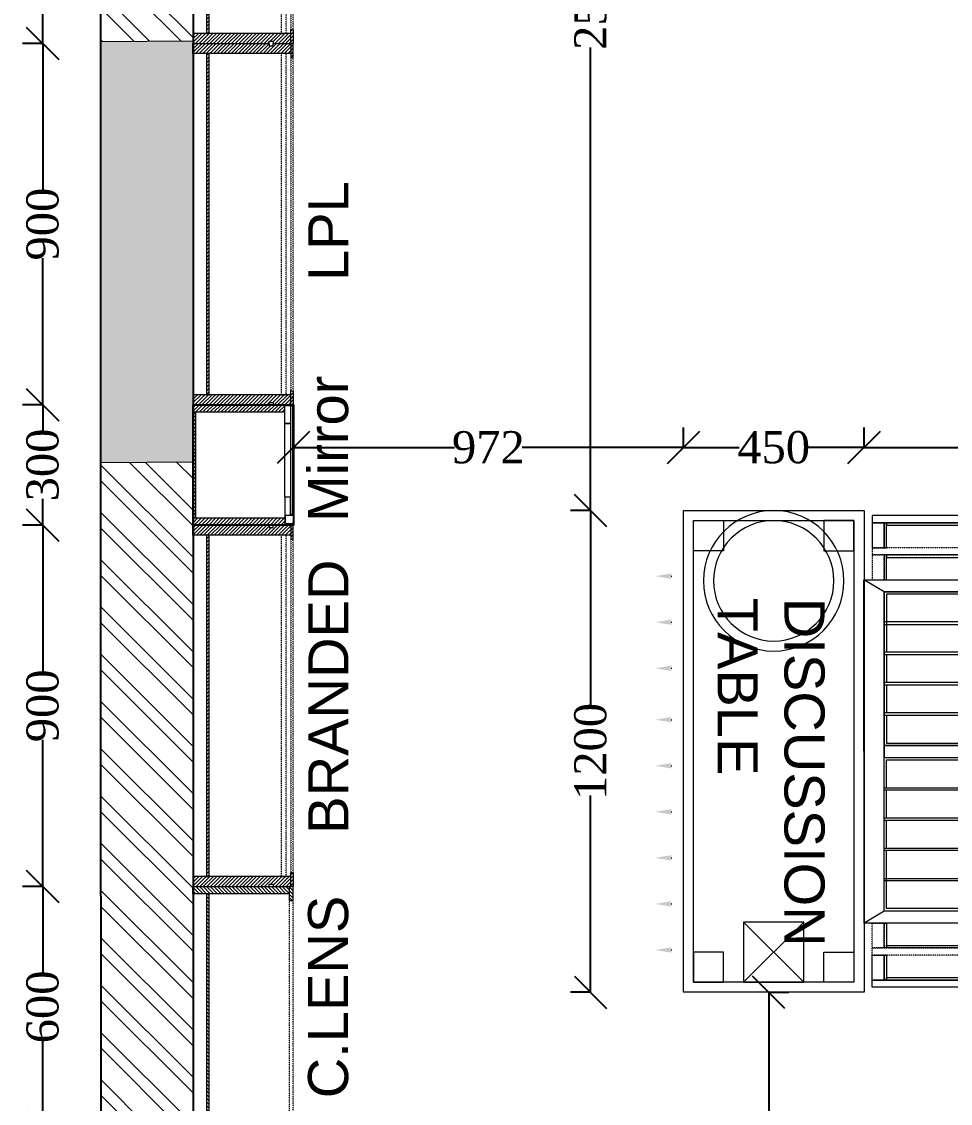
# Model space of a CAD drawing. Header units: millimetres. Extents: x 247811 to 254473, y -206991 to -192801.
# Drawn here: x 247902 to 250217, y -201356 to -198662 of the extents above; entities that cross this region are included whole.
import ezdxf

# ---------------------------------------------------------------- set-up
doc = ezdxf.new("R2010")
doc.units = ezdxf.units.MM
doc.header["$LTSCALE"] = 0.1
doc.header["$MEASUREMENT"] = 0
doc.header["$PDMODE"] = 3
doc.linetypes.add('a_p6_plan_L18$0$HIDDEN', pattern=[0.375, 0.25, -0.125])
doc.linetypes.add('ACAD_ISO03W100', pattern=[30, 12, -18])
for name, color, linetype, lineweight in [('A-DIM', 31, 'Continuous', 15), ('Column', 243, 'Continuous', 9), ('Floor-Unit', 1, 'Continuous', 13), ('HIDDEN LINE', 177, 'Continuous', 0), ('LENS_HATCH_WALL', 251, 'Continuous', 5), ('LENS_TEXT', 4, 'Continuous', 5), ('LN-DIMENSION', 252, 'Continuous', 5), ('LN-ELEVATION-1', 81, 'Continuous', 13), ('LN-ELEVATION-2', 103, 'Continuous', 20), ('LN-ELEVATION-3', 125, 'a_p6_plan_L18$0$HIDDEN', 18), ('LN-ELEVATION-4', 145, 'Continuous', 13), ('LN-ELEVATION-5', 167, 'Continuous', 5), ('LN-HATCH', 251, 'Continuous', 0), ('Mirror', 4, 'Continuous', 15)]:
    doc.layers.add(name, color=color, linetype=linetype, lineweight=lineweight)
doc.layers.add('Column hatch', color=252, linetype='Continuous', lineweight=20, true_color=0x8a8a8a)
doc.layers.add('wall', color=5, linetype='Continuous')
doc.styles.add('LK by Kuldeepak', font='times.ttf')
doc.styles.get("Standard").update_dxf_attribs({"font": 'arial.ttf'})
doc.dimstyles.new('LK BY KULDEEPAK', dxfattribs={"dimtxt": 80, "dimasz": 80, "dimexe": 50, "dimexo": 1, "dimtad": 0, "dimdec": 0, "dimtxsty": 'LK by Kuldeepak', "dimblk": 'OBLIQUE', "dimcen": 2.5, "dimclrd": 250, "dimclre": 250, "dimclrt": 256, "dimadec": 0, "dimazin": 0, "dimtfac": 1, "dimtdec": 0, "dimtmove": 0, "dimatfit": 3, "dimfxl": 1, "dimarcsym": 0})
pattern_1 = [(45, (3990327.2935, 1709214.6916), (-4.4901280605, 4.4901280605), [])]
pattern_2 = [(45, (4208834.247, 1706614.74), (-4.4901280605, 4.4901280605), [])]
pattern_3 = [(45, (4209134.247, 1706614.74), (-4.4901280605, 4.4901280605), [])]

# ---------------------------------------------------------------- blocks, each defined once
blk = doc.blocks.new('GFCHGFD')
at = {"layer": 'LN-HATCH', "ltscale": 0.5}
h = blk.add_hatch(dxfattribs=at)
h.set_pattern_fill('ANSI31', color=256, scale=2)
h.set_pattern_definition([(45, (4060433.7416, 1708720.787), (-4.4901280605, 4.4901280605), [])])
h.paths.add_polyline_path([(212.9, 101.3), (230.9, 101.3), (230.9, -127.7), (212.9, -127.7)])
h.paths.add_polyline_path([(230.9, 95.3), (494.9, 95.3), (494.9, 101.3), (230.9, 101.3)])
h.paths.add_polyline_path([(512.9, 101.3), (494.9, 101.3), (494.9, -127.7), (512.9, -127.7)])
at = {"layer": 'Defpoints'}
blk.add_lwpolyline([(512.9, 101.3), (212.9, 101.3), (212.9, -148.7), (512.9, -148.7)], close=True, dxfattribs=at)
at = {"layer": 'LN-ELEVATION-1'}
for points in [[(212.9, 101.3), (230.9, 101.3), (230.9, -127.7), (212.9, -127.7)], [(230.9, 95.3), (494.9, 95.3), (494.9, 101.3), (230.9, 101.3)], [(512.9, 101.3), (494.9, 101.3), (494.9, -127.7), (512.9, -127.7)], [(259.9, -141.7), (259.9, -127.7), (214.9, -127.7), (214.9, -148.7), (223.9, -148.7), (223.9, -147.2), (216.4, -147.2), (216.4, -141.7)], [(442.9, -141.7), (442.9, -127.7), (487.9, -127.7), (487.9, -148.7), (478.9, -148.7), (478.9, -147.2), (486.4, -147.2), (486.4, -141.7)], [(504.9, -148.7), (504.9, -147.2), (509.4, -147.2), (509.4, -129.2), (487.9, -129.2), (487.9, -127.7), (510.9, -127.7), (510.9, -148.7)]]:
    blk.add_lwpolyline(points, close=True, dxfattribs=at)
at = {"layer": 'LN-ELEVATION-2'}
blk.add_lwpolyline([(259.9, -141.7), (442.9, -141.7), (442.9, -127.7), (259.9, -127.7)], close=True, dxfattribs=at)
at = {"layer": 'LN-ELEVATION-4', "ltscale": 0.5}
blk.add_line((478.9, -148.7), (223.9, -148.7), dxfattribs=at)
at = {"layer": 'Mirror', "lineweight": 0}
blk.add_lwpolyline([(216.4, -141.7), (486.4, -141.7), (486.4, -147.2), (216.4, -147.2)], close=True, dxfattribs=at)
blk = doc.blocks.new('sdvgfrwer')
at = {"layer": 'LN-HATCH', "ltscale": 0.5}
h = blk.add_hatch(dxfattribs=at)
h.set_pattern_fill('ANSI31', color=256, scale=2)
h.set_pattern_definition(pattern_1)
h.paths.add_polyline_path([(-600, 0), (-582, 0), (-582, -240), (-600, -240)])
h = blk.add_hatch(dxfattribs=at)
h.set_pattern_fill('ANSI31', color=256, scale=2)
h.set_pattern_definition([(45, (3975657.573, 1709214.6916), (-4.490128061, 4.490128061), [])])
h.paths.add_polyline_path([(-18, 0), (0, 0), (0, -240), (-18, -240)])
h = blk.add_hatch(dxfattribs=at)
h.set_pattern_fill('ANSI31', color=256, scale=2)
h.set_pattern_definition([(45, (3990252.2935, 1709214.6916), (-4.4901280605, 4.4901280605), [])])
h.paths.add_polyline_path([(-582, -40), (-18, -40), (-18, -34), (-582, -34)])
h = blk.add_hatch(dxfattribs=at)
h.set_pattern_fill('ANSI31', color=256, scale=2)
h.set_pattern_definition(pattern_1)
h.paths.add_polyline_path([(-600, -250), (-565, -250), (-565, -240), (-600, -240)])
h = blk.add_hatch(dxfattribs=at)
h.set_pattern_fill('ANSI31', color=256, scale=2)
h.set_pattern_definition([(45, (3990177.2935, 1709214.6916), (-4.4901280605, 4.4901280605), [])])
h.paths.add_polyline_path([(-35, -250), (0, -250), (0, -240), (-35, -240)])
at = {"layer": 'HIDDEN LINE', "linetype": 'ACAD_ISO03W100', "ltscale": 0.02}
for p, q in [((-35, -240), (-565, -240)), ((-565, -250), (-35, -250))]:
    blk.add_line(p, q, dxfattribs=at)
at = {"layer": 'LN-ELEVATION-1', "ltscale": 0.5}
for points in [[(-600, 0), (-582, 0), (-582, -240), (-600, -240)], [(-18, 0), (0, 0), (0, -240), (-18, -240)], [(-582, -40), (-18, -40), (-18, -34), (-582, -34)], [(-600, -250), (-565, -250), (-565, -240), (-600, -240)], [(-35, -250), (0, -250), (0, -240), (-35, -240)]]:
    blk.add_lwpolyline(points, close=True, dxfattribs=at)
at = {"layer": 'LN-ELEVATION-4'}
blk.add_line((-18, 0), (-582, 0), dxfattribs=at)
blk = doc.blocks.new('dfbdfhq')
at = {"layer": 'LN-HATCH', "ltscale": 0.5}
h = blk.add_hatch(dxfattribs=at)
h.set_pattern_fill('ANSI31', color=256, scale=50)
h.paths.add_polyline_path([(-911.8, 0), (-911.8, -190), (-905.8, -190), (-905.8, -200), (-911.8, -200), (-911.8, -244), (-886.8, -244), (-886.8, 0)])
h = blk.add_hatch(dxfattribs=at)
h.set_pattern_fill('ANSI31', color=256, scale=2)
h.set_pattern_definition(pattern_2)
h.paths.add_polyline_path([(-11.8, 0), (-11.8, -190), (-17.8, -190), (-17.8, -200), (-11.8, -200), (-11.8, -244), (-36.8, -244), (-36.8, 0)])
h = blk.add_hatch(dxfattribs=at)
h.set_pattern_fill('ANSI31', color=256, scale=2)
h.set_pattern_definition(pattern_3)
h.paths.add_polyline_path([(-36.8, -40), (-886.8, -40), (-886.8, -34), (-36.8, -34)])
h = blk.add_hatch(dxfattribs=at)
h.set_pattern_fill('ANSI31', color=256, scale=2)
h.set_pattern_definition(pattern_3)
h.paths.add_polyline_path([(-876.8, -244), (-876.8, -250), (-911.8, -250), (-911.8, -244)])
h = blk.add_hatch(dxfattribs=at)
h.set_pattern_fill('ANSI31', color=256, scale=2)
h.set_pattern_definition(pattern_2)
h.paths.add_polyline_path([(-46.8, -244), (-46.8, -250), (-11.8, -250), (-11.8, -244)])
at = {"layer": 'LN-ELEVATION-1', "ltscale": 0.5}
for points in [[(-911.8, 0), (-911.8, -190), (-905.8, -190), (-905.8, -200), (-911.8, -200), (-911.8, -244), (-886.8, -244), (-886.8, 0)], [(-11.8, 0), (-11.8, -190), (-17.8, -190), (-17.8, -200), (-11.8, -200), (-11.8, -244), (-36.8, -244), (-36.8, 0)], [(-36.8, -40), (-886.8, -40), (-886.8, -34), (-36.8, -34)], [(-876.8, -244), (-876.8, -250), (-911.8, -250), (-911.8, -244)], [(-46.8, -244), (-46.8, -250), (-11.8, -250), (-11.8, -244)]]:
    blk.add_lwpolyline(points, close=True, dxfattribs=at)
at = {"layer": 'LN-ELEVATION-3', "ltscale": 0.5}
for p, q in [((-886.8, 0), (-36.8, 0)), ((-876.8, -244), (-46.8, -244)), ((-46.8, -250), (-876.8, -250))]:
    blk.add_line(p, q, dxfattribs=at)
at = {"layer": 'LN-ELEVATION-4', "linetype": 'ACAD_ISO03W100', "ltscale": 0.05}
blk.add_lwpolyline([(-886.8, -220), (-36.8, -220), (-36.8, -232), (-886.8, -232)], close=True, dxfattribs=at)
blk = doc.blocks.new('ffgd')
at = {"layer": 'LN-ELEVATION-4', "linetype": 'ACAD_ISO03W100', "ltscale": 0.1}
blk.add_lwpolyline([(0, 47.3), (0, -41.5), (-20, -41.5), (-20, 47.3)], close=True, dxfattribs=at)
at = {"layer": 'LN-ELEVATION-5', "linetype": 'ACAD_ISO03W100', "ltscale": 0.1}
for p, q in [((-159.9, 165.7), (-159.9, 47.3)), ((-159.7, 165.7), (-159.7, 47.3)), ((-159.4, 165.7), (-159.4, 47.3)), ((-159, 165.7), (-159, 47.3)), ((-158.5, 165.7), (-158.5, 47.3)), ((-157.9, 165.7), (-157.9, 47.3)), ((-157.1, 165.7), (-157.1, 47.3)), ((-156.1, 165.7), (-156.1, 47.3)), ((-154.1, 165.7), (-154.1, 47.3)), ((-151.1, 165.7), (-151.1, 47.3)), ((-146.1, 165.7), (-146.1, 47.3)), ((-141.1, 165.7), (-141.1, 47.3)), ((-135.1, 165.7), (-135.1, 47.3)), ((-128.1, 165.7), (-128.1, 47.3)), ((-120.1, 165.7), (-120.1, 47.3)), ((-111.1, 165.7), (-111.1, 47.3)), ((-102.1, 165.7), (-102.1, 47.3)), ((-85, 165.7), (-85, 47.3)), ((65, 165.7), (65, 47.3)), ((82.1, 165.7), (82.1, 47.3)), ((91.1, 165.7), (91.1, 47.3)), ((100.1, 165.7), (100.1, 47.3)), ((108.1, 165.7), (108.1, 47.3)), ((115.1, 165.7), (115.1, 47.3)), ((121.1, 165.7), (121.1, 47.3)), ((126.1, 165.7), (126.1, 47.3)), ((131.1, 165.7), (131.1, 47.3)), ((134.1, 165.7), (134.1, 47.3)), ((136.1, 165.7), (136.1, 47.3)), ((137.1, 165.7), (137.1, 47.3)), ((137.9, 165.7), (137.9, 47.3)), ((138.5, 165.7), (138.5, 47.3)), ((139, 165.7), (139, 47.3)), ((139.4, 165.7), (139.4, 47.3)), ((139.7, 165.7), (139.7, 47.3)), ((139.9, 165.7), (139.9, 47.3)), ((-159.9, -41.5), (-159.9, -159.9)), ((-159.7, -41.5), (-159.7, -159.9)), ((-159.4, -41.5), (-159.4, -159.9)), ((-159, -41.5), (-159, -159.9)), ((-158.5, -41.5), (-158.5, -159.9)), ((-157.9, -41.5), (-157.9, -159.9)), ((-157.1, -41.5), (-157.1, -159.9)), ((-156.1, -41.5), (-156.1, -159.9)), ((-154.1, -41.5), (-154.1, -159.9)), ((-151.1, -41.5), (-151.1, -159.9)), ((-146.1, -41.5), (-146.1, -159.9)), ((-141.1, -41.5), (-141.1, -159.9)), ((-135.1, -41.5), (-135.1, -159.9)), ((-128.1, -41.5), (-128.1, -159.9)), ((-120.1, -41.5), (-120.1, -159.9)), ((-111.1, -41.5), (-111.1, -159.9)), ((-102.1, -41.5), (-102.1, -159.9)), ((-85, -41.5), (-85, -159.9)), ((65, -41.5), (65, -159.9)), ((82.1, -41.5), (82.1, -159.9)), ((91.1, -41.5), (91.1, -159.9)), ((100.1, -41.5), (100.1, -159.9)), ((108.1, -41.5), (108.1, -159.9)), ((115.1, -41.5), (115.1, -159.9)), ((121.1, -41.5), (121.1, -159.9)), ((126.1, -41.5), (126.1, -159.9)), ((131.1, -41.5), (131.1, -159.9)), ((134.1, -41.5), (134.1, -159.9)), ((136.1, -41.5), (136.1, -159.9)), ((137.1, -41.5), (137.1, -159.9)), ((137.9, -41.5), (137.9, -159.9)), ((138.5, -41.5), (138.5, -159.9)), ((139, -41.5), (139, -159.9)), ((139.4, -41.5), (139.4, -159.9)), ((139.7, -41.5), (139.7, -159.9)), ((139.9, -41.5), (139.9, -159.9))]:
    blk.add_line(p, q, dxfattribs=at)
for points in [[(140, 73), (140, 165.7), (-160, 165.7), (-160, 73)], [(140, -67.1), (140, -159.9), (-160, -159.9), (-160, -67.1)]]:
    blk.add_lwpolyline(points, dxfattribs=at)
for points in [[(140, 73), (140, 47.3), (-160, 47.3), (-160, 73)], [(140, -41.5), (140, -67.1), (-160, -67.1), (-160, -41.5)]]:
    blk.add_lwpolyline(points, close=True, dxfattribs=at)
blk = doc.blocks.new('VHNDF')
at = {"layer": 'LN-ELEVATION-1'}
for points in [[(-470, -327.4), (470, -327.4), (470, 467.6), (-470, 467.6)], [(-470, 85.1), (470, 85.1), (470, 467.6), (-470, 467.6)], [(-283.2, 85.1), (-277.2, 85.1), (-277.2, 467.6), (-283.2, 467.6)], [(-96.4, 85.1), (-90.4, 85.1), (-90.4, 467.6), (-96.4, 467.6)], [(90.4, 85.1), (96.4, 85.1), (96.4, 467.6), (90.4, 467.6)], [(277.2, 85.1), (283.2, 85.1), (283.2, 467.6), (277.2, 467.6)], [(-470, 386.6), (-283.2, 386.6), (-283.2, 392.6), (-470, 392.6)], [(-277.2, 386.6), (-96.4, 386.6), (-96.4, 392.6), (-277.2, 392.6)], [(-90.4, 386.6), (90.4, 386.6), (90.4, 392.6), (-90.4, 392.6)], [(96.4, 386.6), (277.2, 386.6), (277.2, 392.6), (96.4, 392.6)], [(283.2, 386.6), (470, 386.6), (470, 392.6), (283.2, 392.6)], [(-470, 311.2), (-283.2, 311.2), (-283.2, 317.2), (-470, 317.2)], [(-277.2, 311.2), (-96.4, 311.2), (-96.4, 317.2), (-277.2, 317.2)], [(-90.4, 311.2), (90.4, 311.2), (90.4, 317.2), (-90.4, 317.2)], [(96.4, 311.2), (277.2, 311.2), (277.2, 317.2), (96.4, 317.2)], [(283.2, 311.2), (470, 311.2), (470, 317.2), (283.2, 317.2)], [(-470, 235.8), (-283.2, 235.8), (-283.2, 241.8), (-470, 241.8)], [(-277.2, 235.8), (-96.4, 235.8), (-96.4, 241.8), (-277.2, 241.8)], [(-90.4, 235.8), (90.4, 235.8), (90.4, 241.8), (-90.4, 241.8)], [(96.4, 235.8), (277.2, 235.8), (277.2, 241.8), (96.4, 241.8)], [(283.2, 235.8), (470, 235.8), (470, 241.8), (283.2, 241.8)], [(-470, 160.4), (-283.2, 160.4), (-283.2, 166.4), (-470, 166.4)], [(-277.2, 160.4), (-96.4, 160.4), (-96.4, 166.4), (-277.2, 166.4)], [(-90.4, 160.4), (90.4, 160.4), (90.4, 166.4), (-90.4, 166.4)], [(96.4, 160.4), (277.2, 160.4), (277.2, 166.4), (96.4, 166.4)], [(283.2, 160.4), (470, 160.4), (470, 166.4), (283.2, 166.4)], [(-470, 85.1), (470, 85.1), (470, 55.1), (-470, 55.1)], [(-470, 55.1), (470, 55.1), (470, -327.4), (-470, -327.4)], [(-283.2, 55.1), (-277.2, 55.1), (-277.2, -327.4), (-283.2, -327.4)], [(-96.4, 55.1), (-90.4, 55.1), (-90.4, -327.4), (-96.4, -327.4)], [(90.4, 55.1), (96.4, 55.1), (96.4, -327.4), (90.4, -327.4)], [(277.2, 55.1), (283.2, 55.1), (283.2, -327.4), (277.2, -327.4)], [(-470, -20.3), (-283.2, -20.3), (-283.2, -26.3), (-470, -26.3)], [(-277.2, -20.3), (-96.4, -20.3), (-96.4, -26.3), (-277.2, -26.3)], [(-90.4, -20.3), (90.4, -20.3), (90.4, -26.3), (-90.4, -26.3)], [(96.4, -20.3), (277.2, -20.3), (277.2, -26.3), (96.4, -26.3)], [(283.2, -20.3), (470, -20.3), (470, -26.3), (283.2, -26.3)], [(-470, -95.7), (-283.2, -95.7), (-283.2, -101.7), (-470, -101.7)], [(-277.2, -95.7), (-96.4, -95.7), (-96.4, -101.7), (-277.2, -101.7)], [(-90.4, -95.7), (90.4, -95.7), (90.4, -101.7), (-90.4, -101.7)], [(96.4, -95.7), (277.2, -95.7), (277.2, -101.7), (96.4, -101.7)], [(283.2, -95.7), (470, -95.7), (470, -101.7), (283.2, -101.7)], [(-470, -171.1), (-283.2, -171.1), (-283.2, -177.1), (-470, -177.1)], [(-277.2, -171.1), (-96.4, -171.1), (-96.4, -177.1), (-277.2, -177.1)], [(-90.4, -171.1), (90.4, -171.1), (90.4, -177.1), (-90.4, -177.1)], [(96.4, -171.1), (277.2, -171.1), (277.2, -177.1), (96.4, -177.1)], [(283.2, -171.1), (470, -171.1), (470, -177.1), (283.2, -177.1)], [(-470, -246.4), (-283.2, -246.4), (-283.2, -252.4), (-470, -252.4)], [(-277.2, -246.4), (-96.4, -246.4), (-96.4, -252.4), (-277.2, -252.4)], [(-90.4, -246.4), (90.4, -246.4), (90.4, -252.4), (-90.4, -252.4)], [(96.4, -246.4), (277.2, -246.4), (277.2, -252.4), (96.4, -252.4)], [(283.2, -246.4), (470, -246.4), (470, -252.4), (283.2, -252.4)]]:
    blk.add_lwpolyline(points, close=True, dxfattribs=at)
for points in [[(-283.2, 461.6), (-464, 461.6), (-464, 317.2)], [(-96.4, 461.6), (-277.2, 461.6)], [(90.4, 461.6), (-90.4, 461.6)], [(277.2, 461.6), (96.4, 461.6)], [(464, 317.2), (464, 461.6), (283.2, 461.6)], [(-464, 311.2), (-464, 241.8)], [(464, 241.8), (464, 311.2)], [(-464, 235.8), (-464, 166.4)], [(464, 166.4), (464, 235.8)], [(-464, 160.4), (-464, 91.1), (-283.2, 91.1)], [(283.2, 91.1), (464, 91.1), (464, 160.4)], [(-277.2, 91.1), (-96.4, 91.1)], [(-90.4, 91.1), (90.4, 91.1)], [(96.4, 91.1), (277.2, 91.1)], [(-464, -20.3), (-464, 49.1), (-283.2, 49.1)], [(-277.2, 49.1), (-96.4, 49.1)], [(-90.4, 49.1), (90.4, 49.1)], [(96.4, 49.1), (277.2, 49.1)], [(283.2, 49.1), (464, 49.1), (464, -20.3)], [(-464, -95.7), (-464, -26.3)], [(464, -26.3), (464, -95.7)], [(-464, -171.1), (-464, -101.7)], [(464, -101.7), (464, -171.1)], [(-283.2, -321.4), (-464, -321.4), (-464, -177.1)], [(464, -177.1), (464, -321.4), (283.2, -321.4)], [(-96.4, -321.4), (-277.2, -321.4)], [(90.4, -321.4), (-90.4, -321.4)], [(277.2, -321.4), (96.4, -321.4)]]:
    blk.add_lwpolyline(points, dxfattribs=at)
at = {"layer": 'LN-ELEVATION-2'}
blk.add_lwpolyline([(-520, -357.4), (520, -357.4), (520, 497.6), (-520, 497.6)], close=True, dxfattribs=at)
for points in [[(-470, 467.6), (-520, 497.6)], [(470, 467.6), (520, 497.6)], [(-470, -327.4), (-520, -357.4)], [(470, -327.4), (520, -357.4)]]:
    blk.add_lwpolyline(points, dxfattribs=at)
at = {"layer": 'LN-ELEVATION-3'}
for points in [[(-500, 559.6), (500, 559.6), (500, 577.6), (-500, 577.6)], [(-500, 497.6), (-470, 497.6), (-470, 559.6), (-500, 559.6)], [(470, 497.6), (500, 497.6), (500, 559.6), (470, 559.6)], [(-500, -357.4), (-470, -357.4), (-470, -419.4), (-500, -419.4)], [(470, -357.4), (500, -357.4), (500, -419.4), (470, -419.4)], [(-500, -419.4), (500, -419.4), (500, -437.4), (-500, -437.4)]]:
    blk.add_lwpolyline(points, close=True, dxfattribs=at)
at = {"layer": 'LN-ELEVATION-4'}
for points in [[(-500, 639.6), (500, 639.6), (500, 657.6), (-500, 657.6)], [(-500, 577.6), (-470, 577.6), (-470, 639.6), (-500, 639.6)], [(470, 577.6), (500, 577.6), (500, 639.6), (470, 639.6)], [(-470, 497.6), (-464, 497.6), (-464, 559.6), (-470, 559.6)], [(-464, 553.6), (-283.2, 553.6), (-283.2, 559.6), (-464, 559.6)], [(-283.2, 497.6), (-277.2, 497.6), (-277.2, 559.6), (-283.2, 559.6)], [(-277.2, 553.6), (-96.4, 553.6), (-96.4, 559.6), (-277.2, 559.6)], [(-96.4, 497.6), (-90.4, 497.6), (-90.4, 559.6), (-96.4, 559.6)], [(-90.4, 553.6), (90.4, 553.6), (90.4, 559.6), (-90.4, 559.6)], [(90.4, 497.6), (96.4, 497.6), (96.4, 559.6), (90.4, 559.6)], [(96.4, 553.6), (277.2, 553.6), (277.2, 559.6), (96.4, 559.6)], [(277.2, 497.6), (283.2, 497.6), (283.2, 559.6), (277.2, 559.6)], [(283.2, 553.6), (464, 553.6), (464, 559.6), (283.2, 559.6)], [(464, 497.6), (470, 497.6), (470, 559.6), (464, 559.6)], [(-470, -357.4), (-464, -357.4), (-464, -419.4), (-470, -419.4)], [(-283.2, -357.4), (-277.2, -357.4), (-277.2, -419.4), (-283.2, -419.4)], [(-96.4, -357.4), (-90.4, -357.4), (-90.4, -419.4), (-96.4, -419.4)], [(90.4, -357.4), (96.4, -357.4), (96.4, -419.4), (90.4, -419.4)], [(277.2, -357.4), (283.2, -357.4), (283.2, -419.4), (277.2, -419.4)], [(464, -357.4), (470, -357.4), (470, -419.4), (464, -419.4)], [(-464, -413.4), (-283.2, -413.4), (-283.2, -419.4), (-464, -419.4)], [(-277.2, -413.4), (-96.4, -413.4), (-96.4, -419.4), (-277.2, -419.4)], [(-90.4, -413.4), (90.4, -413.4), (90.4, -419.4), (-90.4, -419.4)], [(96.4, -413.4), (277.2, -413.4), (277.2, -419.4), (96.4, -419.4)], [(283.2, -413.4), (464, -413.4), (464, -419.4), (283.2, -419.4)], [(-500, -437.4), (-470, -437.4), (-470, -499.4), (-500, -499.4)], [(470, -437.4), (500, -437.4), (500, -499.4), (470, -499.4)], [(-500, -499.4), (500, -499.4), (500, -517.4), (-500, -517.4)]]:
    blk.add_lwpolyline(points, close=True, dxfattribs=at)
at = {"layer": 'LN-ELEVATION-5'}
for points in [[(-470, 577.6), (-464, 577.6), (-464, 639.6), (-470, 639.6)], [(-464, 633.6), (-283.2, 633.6), (-283.2, 639.6), (-464, 639.6)], [(-283.2, 577.6), (-277.2, 577.6), (-277.2, 639.6), (-283.2, 639.6)], [(-277.2, 633.6), (-96.4, 633.6), (-96.4, 639.6), (-277.2, 639.6)], [(-96.4, 577.6), (-90.4, 577.6), (-90.4, 639.6), (-96.4, 639.6)], [(-90.4, 633.6), (90.4, 633.6), (90.4, 639.6), (-90.4, 639.6)], [(90.4, 577.6), (96.4, 577.6), (96.4, 639.6), (90.4, 639.6)], [(96.4, 633.6), (277.2, 633.6), (277.2, 639.6), (96.4, 639.6)], [(277.2, 577.6), (283.2, 577.6), (283.2, 639.6), (277.2, 639.6)], [(283.2, 633.6), (464, 633.6), (464, 639.6), (283.2, 639.6)], [(464, 577.6), (470, 577.6), (470, 639.6), (464, 639.6)], [(-470, -437.4), (-464, -437.4), (-464, -499.4), (-470, -499.4)], [(-283.2, -437.4), (-277.2, -437.4), (-277.2, -499.4), (-283.2, -499.4)], [(-96.4, -437.4), (-90.4, -437.4), (-90.4, -499.4), (-96.4, -499.4)], [(90.4, -437.4), (96.4, -437.4), (96.4, -499.4), (90.4, -499.4)], [(277.2, -437.4), (283.2, -437.4), (283.2, -499.4), (277.2, -499.4)], [(464, -437.4), (470, -437.4), (470, -499.4), (464, -499.4)], [(-464, -493.4), (-283.2, -493.4), (-283.2, -499.4), (-464, -499.4)], [(-277.2, -493.4), (-96.4, -493.4), (-96.4, -499.4), (-277.2, -499.4)], [(-90.4, -493.4), (90.4, -493.4), (90.4, -499.4), (-90.4, -499.4)], [(96.4, -493.4), (277.2, -493.4), (277.2, -499.4), (96.4, -499.4)], [(283.2, -493.4), (464, -493.4), (464, -499.4), (283.2, -499.4)]]:
    blk.add_lwpolyline(points, close=True, dxfattribs=at)
at = {"layer": 'LN-DIMENSION'}
blk.add_blockref('ffgd', (10, 67.1), dxfattribs=at)
blk = doc.blocks.new('D-Table-1200')
at = {"layer": 'LN-ELEVATION-1', "linetype": 'ByBlock', "lineweight": -2}
for p, q in [((-1094.5, -480.3), (-1094.5, -479)), ((-979.8, -480.3), (-979.8, -479)), ((-865.1, -480.3), (-865.1, -479)), ((-750.4, -480.3), (-750.4, -479)), ((-635.6, -480.3), (-635.6, -479)), ((-520.9, -480.3), (-520.9, -479)), ((-392.9, -480.3), (-392.9, -479)), ((-278.1, -480.3), (-278.1, -479)), ((-163.4, -480.3), (-163.4, -479))]:
    blk.add_line(p, q, dxfattribs=at)
for points in [[(0, 0), (-1200, 0), (-1200, -450), (0, -450)], [(-25, -25), (-1175, -25), (-1175, -425), (-25, -425)]]:
    blk.add_lwpolyline(points, close=True, dxfattribs=at)
for radius in [175, 150]:
    blk.add_circle((-175, -225), radius, dxfattribs=at)
for points in [[(-1087.9, -480.3), (-1101.2, -480.3), (-1094.5, -520.3)], [(-973.1, -480.3), (-986.5, -480.3), (-979.8, -520.3)], [(-858.4, -480.3), (-871.8, -480.3), (-865.1, -520.3)], [(-743.7, -480.3), (-757, -480.3), (-750.4, -520.3)], [(-629, -480.3), (-642.3, -480.3), (-635.6, -520.3)], [(-514.2, -480.3), (-527.6, -480.3), (-520.9, -520.3)], [(-386.2, -480.3), (-399.5, -480.3), (-392.9, -520.3)], [(-271.5, -480.3), (-284.8, -480.3), (-278.1, -520.3)], [(-156.7, -480.3), (-170.1, -480.3), (-163.4, -520.3)]]:
    blk.add_solid(points, dxfattribs=at)
at = {"layer": 'LN-ELEVATION-5', "linetype": 'ByBlock', "lineweight": -2}
for p, q in [((-1025, -300), (-1175, -150)), ((-1175, -300), (-1025, -150))]:
    blk.add_line(p, q, dxfattribs=at)
for points in [[(-1100, -25), (-1175, -25), (-1175, -100), (-1100, -100)], [(-100, -25), (-25, -25), (-25, -100), (-100, -100)], [(-1025, -300), (-1175, -300), (-1175, -150), (-1025, -150)], [(-1100, -425), (-1175, -425), (-1175, -350), (-1100, -350)], [(-100, -425), (-25, -425), (-25, -350), (-100, -350)]]:
    blk.add_lwpolyline(points, close=True, dxfattribs=at)
blk = doc.blocks.new('A$C3d5c696c')
at = {"layer": 'Column hatch'}
h = blk.add_hatch(color=256, dxfattribs=at)
h.dxf.hatch_style = 1
h.paths.add_polyline_path([(-722.8, 7013.9), (-492.4, 7015.5), (-492.4, 8065.5), (-722.4, 8063.9)])
h.paths.add_polyline_path([(-492.4, 10666.7), (-722.4, 10666.7), (-722.4, 9616.7), (-492.4, 9616.7)])
at = {"layer": 'LENS_HATCH_WALL', "ltscale": 12}
h = blk.add_hatch(dxfattribs=at)
h.set_pattern_fill('ANSI32', color=256, scale=222, angle=90, style=0)
h.set_pattern_definition([(135, (-1636301.92, -26491450.07), (-58.86663953, -58.86663953), []), (135, (-1636301.92, -26491410.83), (-58.86663953, -58.86663953), [])])
h.paths.add_polyline_path([(5255.1, 3630.6), (5026.2, 3607.6), (5182, 2055.4), (5410.8, 2078.4)])
h.paths.add_polyline_path([(5171.9, 7060.9), (4941.9, 7059.3), (4961.3, 4254.4), (5191.2, 4277.5)])
h.paths.add_polyline_path([(5153.9, 9655.9), (4923.9, 9654.3), (4934.6, 8109.3), (5164.6, 8110.9)])
h.paths.add_polyline_path([(5125.8, 13700.8), (-724, 13660.2), (-723.5, 10666.7), (-496.1, 10666.7), (-492.4, 10666.7), (-492.4, 10861.9), (-504.7, 12631.8), (-492.4, 12631.9), (-492.4, 13431.8), (4897.4, 13469.2), (4916.6, 10704.2), (5146.6, 10705.8)])
h.paths.add_polyline_path([(-492.4, 9616.7), (-723.3, 9616.7), (-723, 8063.9), (-492.4, 8065.5)])
h.paths.add_polyline_path([(-492.4, 7015.5), (-722.8, 7013.9), (-722.2, 4065), (-492.4, 4066.6)])
edge = h.paths.add_edge_path()
edge.add_line((-268.8, 2360), (-498.7, 2320.2))
edge.add_line((-498.7, 2320.2), (1.6, 0.5))
edge.add_line((1.6, 0.5), (221.5, 71.6))
edge.add_line((221.5, 71.6), (-268.8, 2360))
at = {"layer": 'Column'}
blk.add_lwpolyline([(-722.4, 8063.9), (-492.4, 8065.5), (-492.4, 7015.5), (-722.8, 7013.9)], close=True, dxfattribs=at)
at = {"layer": 'wall', "color": 1}
for points in [[(5146.6, 10705.8), (5125.8, 13700.8), (-724, 13660.2), (-722.1, 3359.6)], [(4916.6, 10704.2), (4897.4, 13469.2), (-492.4, 13431.8), (-492.4, 3400.1)]]:
    blk.add_lwpolyline(points, dxfattribs=at)
blk = doc.blocks.new('_Oblique')
at = {"color": 0, "linetype": 'ByBlock', "lineweight": -2}
blk.add_line((-0.5, -0.5), (0.5, 0.5), dxfattribs=at)
blk = doc.blocks.new('*D48')
at = {"layer": 'A-DIM', "color": 250, "lineweight": -2, "transparency": 16777216}
for p, q in [((247955.1, -200816.1), (247904.9, -200816.1)), ((247954.9, -200816.1), (247954.9, -201031.6)), ((247954.9, -201416.1), (247954.9, -201200.7)), ((247955.1, -201416.1), (247904.9, -201416.1))]:
    blk.add_line(p, q, dxfattribs=at)
at = {"layer": 'Defpoints', "color": 0, "transparency": 16777216}
for p in [(247954.9, -200816.1), (248329.4, -200816.1), (248329.4, -201416.1)]:
    blk.add_point(p, dxfattribs=at)
at = {"layer": 'A-DIM', "color": 250, "lineweight": -2, "transparency": 16777216, "xscale": 80, "yscale": 80, "zscale": 80}
for p, rotation in [((247954.9, -200816.1), 90), ((247954.9, -201416.1), 270)]:
    blk.add_blockref('_Oblique', p, dxfattribs=dict(at, rotation=rotation))
at = {"layer": 'A-DIM', "transparency": 16777216, "insert": (247954.9, -201116.1), "char_height": 80, "attachment_point": 5, "rotation": 90, "style": 'LK by Kuldeepak'}
blk.add_mtext('600', dxfattribs=at)
blk = doc.blocks.new('*D49')
at = {"layer": 'A-DIM', "color": 250, "lineweight": -2, "transparency": 16777216}
for p, q in [((247955.1, -199916.1), (247904.9, -199916.1)), ((247954.9, -199916.1), (247954.9, -200281.3)), ((247954.9, -200816.1), (247954.9, -200450.9)), ((247955.1, -200816.1), (247904.9, -200816.1))]:
    blk.add_line(p, q, dxfattribs=at)
at = {"layer": 'Defpoints', "color": 0, "transparency": 16777216}
for p in [(247954.9, -199916.1), (248329.4, -199916.1), (248329.4, -200816.1)]:
    blk.add_point(p, dxfattribs=at)
at = {"layer": 'A-DIM', "color": 250, "lineweight": -2, "transparency": 16777216, "xscale": 80, "yscale": 80, "zscale": 80}
for p, rotation in [((247954.9, -199916.1), 90), ((247954.9, -200816.1), 270)]:
    blk.add_blockref('_Oblique', p, dxfattribs=dict(at, rotation=rotation))
at = {"layer": 'A-DIM', "transparency": 16777216, "insert": (247954.9, -200366.1), "char_height": 80, "attachment_point": 5, "rotation": 90, "style": 'LK by Kuldeepak'}
blk.add_mtext('900', dxfattribs=at)
blk = doc.blocks.new('*D50')
at = {"layer": 'A-DIM', "color": 250, "lineweight": -2, "transparency": 16777216}
for p, q in [((247955.1, -199616.1), (247904.9, -199616.1)), ((247954.9, -199616.1), (247954.9, -199681.4)), ((247954.9, -199916.1), (247954.9, -199850.8)), ((247955.1, -199916.1), (247904.9, -199916.1))]:
    blk.add_line(p, q, dxfattribs=at)
at = {"layer": 'Defpoints', "color": 0, "transparency": 16777216}
for p in [(247954.9, -199616.1), (248329.4, -199616.1), (248329.4, -199916.1)]:
    blk.add_point(p, dxfattribs=at)
at = {"layer": 'A-DIM', "color": 250, "lineweight": -2, "transparency": 16777216, "xscale": 80, "yscale": 80, "zscale": 80}
for p, rotation in [((247954.9, -199616.1), 90), ((247954.9, -199916.1), 270)]:
    blk.add_blockref('_Oblique', p, dxfattribs=dict(at, rotation=rotation))
at = {"layer": 'A-DIM', "transparency": 16777216, "insert": (247954.9, -199766.1), "char_height": 80, "attachment_point": 5, "rotation": 90, "style": 'LK by Kuldeepak'}
blk.add_mtext('300', dxfattribs=at)
blk = doc.blocks.new('*D51')
at = {"layer": 'A-DIM', "color": 250, "lineweight": -2, "transparency": 16777216}
for p, q in [((247955.1, -198716.1), (247904.9, -198716.1)), ((247954.9, -198716.1), (247954.9, -199081.3)), ((247954.9, -199616.1), (247954.9, -199250.9)), ((247955.1, -199616.1), (247904.9, -199616.1))]:
    blk.add_line(p, q, dxfattribs=at)
at = {"layer": 'Defpoints', "color": 0, "transparency": 16777216}
for p in [(247954.9, -198716.1), (248329.4, -198716.1), (248329.4, -199616.1)]:
    blk.add_point(p, dxfattribs=at)
at = {"layer": 'A-DIM', "color": 250, "lineweight": -2, "transparency": 16777216, "xscale": 80, "yscale": 80, "zscale": 80}
for p, rotation in [((247954.9, -198716.1), 90), ((247954.9, -199616.1), 270)]:
    blk.add_blockref('_Oblique', p, dxfattribs=dict(at, rotation=rotation))
at = {"layer": 'A-DIM', "transparency": 16777216, "insert": (247954.9, -199166.1), "char_height": 80, "attachment_point": 5, "rotation": 90, "style": 'LK by Kuldeepak'}
blk.add_mtext('900', dxfattribs=at)
blk = doc.blocks.new('*D52')
at = {"layer": 'A-DIM', "color": 250, "lineweight": -2, "transparency": 16777216}
for p, q in [((247955.1, -197816.1), (247904.9, -197816.1)), ((247954.9, -197816.1), (247954.9, -198181.3)), ((247954.9, -198716.1), (247954.9, -198350.9)), ((247955.1, -198716.1), (247904.9, -198716.1))]:
    blk.add_line(p, q, dxfattribs=at)
at = {"layer": 'Defpoints', "color": 0, "transparency": 16777216}
for p in [(247954.9, -197816.1), (248329.4, -197816.1), (248329.4, -198716.1)]:
    blk.add_point(p, dxfattribs=at)
at = {"layer": 'A-DIM', "color": 250, "lineweight": -2, "transparency": 16777216, "xscale": 80, "yscale": 80, "zscale": 80}
for p, rotation in [((247954.9, -197816.1), 90), ((247954.9, -198716.1), 270)]:
    blk.add_blockref('_Oblique', p, dxfattribs=dict(at, rotation=rotation))
at = {"layer": 'A-DIM', "transparency": 16777216, "insert": (247954.9, -198266.1), "char_height": 80, "attachment_point": 5, "rotation": 90, "style": 'LK by Kuldeepak'}
blk.add_mtext('900', dxfattribs=at)
blk = doc.blocks.new('*D85')
at = {"layer": 'A-DIM', "color": 250, "lineweight": -2, "transparency": 16777216}
for p, q in [((249320.2, -199879.7), (249270, -199879.7)), ((249320, -199879.7), (249320, -200370)), ((249320, -201079.7), (249320, -200589.4)), ((249320.2, -201079.7), (249270, -201079.7))]:
    blk.add_line(p, q, dxfattribs=at)
at = {"layer": 'Defpoints', "color": 0, "transparency": 16777216}
for p in [(249320, -199879.7), (249551.5, -199879.7), (249551.5, -201079.7)]:
    blk.add_point(p, dxfattribs=at)
at = {"layer": 'A-DIM', "color": 250, "lineweight": -2, "transparency": 16777216, "xscale": 80, "yscale": 80, "zscale": 80}
for p, rotation in [((249320, -199879.7), 90), ((249320, -201079.7), 270)]:
    blk.add_blockref('_Oblique', p, dxfattribs=dict(at, rotation=rotation))
at = {"layer": 'A-DIM', "transparency": 16777216, "insert": (249320, -200479.7), "char_height": 80, "attachment_point": 5, "rotation": 90, "style": 'LK by Kuldeepak'}
blk.add_mtext('1200', dxfattribs=at)
blk = doc.blocks.new('*D86')
at = {"layer": 'A-DIM', "color": 250, "lineweight": -2, "transparency": 16777216}
for p, q in [((249320.2, -197343), (249270, -197343)), ((249320, -197343), (249320, -198496.5)), ((249320, -199879.7), (249320, -198726.2)), ((249320.2, -199879.7), (249270, -199879.7))]:
    blk.add_line(p, q, dxfattribs=at)
at = {"layer": 'Defpoints', "color": 0, "transparency": 16777216}
for p in [(249320, -197343), (249424.5, -197343), (249551.5, -199879.7)]:
    blk.add_point(p, dxfattribs=at)
at = {"layer": 'A-DIM', "color": 250, "lineweight": -2, "transparency": 16777216, "xscale": 80, "yscale": 80, "zscale": 80}
for p, rotation in [((249320, -197343), 90), ((249320, -199879.7), 270)]:
    blk.add_blockref('_Oblique', p, dxfattribs=dict(at, rotation=rotation))
at = {"layer": 'A-DIM', "transparency": 16777216, "insert": (249320, -198611.3), "char_height": 80, "attachment_point": 5, "rotation": 90, "style": 'LK by Kuldeepak'}
blk.add_mtext('2537', dxfattribs=at)
blk = doc.blocks.new('*D87')
at = {"layer": 'A-DIM', "color": 250, "lineweight": -2, "transparency": 16777216}
for p, q in [((249763.8, -201079.7), (249814, -201079.7)), ((249764, -201079.7), (249764, -201574.4)), ((249764, -202282.9), (249764, -201788.2)), ((249764.2, -202282.9), (249714, -202282.9))]:
    blk.add_line(p, q, dxfattribs=at)
at = {"layer": 'Defpoints', "color": 0, "transparency": 16777216}
for p in [(249551.5, -201079.7), (249764, -202282.9), (250031.1, -202282.9)]:
    blk.add_point(p, dxfattribs=at)
at = {"layer": 'A-DIM', "color": 250, "lineweight": -2, "transparency": 16777216, "xscale": 80, "yscale": 80, "zscale": 80}
for p, rotation in [((249764, -201079.7), 90), ((249764, -202282.9), 270)]:
    blk.add_blockref('_Oblique', p, dxfattribs=dict(at, rotation=rotation))
at = {"layer": 'A-DIM', "transparency": 16777216, "insert": (249764, -201681.3), "char_height": 80, "attachment_point": 5, "rotation": 90, "style": 'LK by Kuldeepak'}
blk.add_mtext('1203', dxfattribs=at)
blk = doc.blocks.new('*D97')
at = {"layer": 'A-DIM', "color": 250, "lineweight": -2, "transparency": 16777216}
for p, q in [((249551.5, -199722.5), (249551.5, -199672.4)), ((250001.5, -199722.5), (250001.5, -199672.4)), ((249551.5, -199722.4), (249690.3, -199722.4)), ((250001.5, -199722.4), (249862.7, -199722.4))]:
    blk.add_line(p, q, dxfattribs=at)
at = {"layer": 'Defpoints', "color": 0, "transparency": 16777216}
for p in [(250001.5, -199722.4), (249551.5, -199879.7), (250001.5, -199879.7)]:
    blk.add_point(p, dxfattribs=at)
at = {"layer": 'A-DIM', "color": 250, "lineweight": -2, "transparency": 16777216, "xscale": 80, "yscale": 80, "zscale": 80, "rotation": 180}
blk.add_blockref('_Oblique', (249551.5, -199722.4), dxfattribs=at)
at = {"layer": 'A-DIM', "color": 250, "lineweight": -2, "transparency": 16777216, "xscale": 80, "yscale": 80, "zscale": 80}
blk.add_blockref('_Oblique', (250001.5, -199722.4), dxfattribs=at)
at = {"layer": 'A-DIM', "transparency": 16777216, "insert": (249776.5, -199722.4), "char_height": 80, "attachment_point": 5, "style": 'LK by Kuldeepak'}
blk.add_mtext('450', dxfattribs=at)
blk = doc.blocks.new('*D98')
at = {"layer": 'A-DIM', "color": 250, "lineweight": -2, "transparency": 16777216}
for p, q in [((250001.5, -199722.5), (250001.5, -199672.4)), ((251041.5, -199722.5), (251041.5, -199672.4)), ((250001.5, -199722.4), (250411.8, -199722.4)), ((251041.5, -199722.4), (250631.3, -199722.4))]:
    blk.add_line(p, q, dxfattribs=at)
at = {"layer": 'Defpoints', "color": 0, "transparency": 16777216}
for p in [(251041.5, -199722.4), (250001.5, -199879.7), (251041.5, -200052.2)]:
    blk.add_point(p, dxfattribs=at)
at = {"layer": 'A-DIM', "color": 250, "lineweight": -2, "transparency": 16777216, "xscale": 80, "yscale": 80, "zscale": 80, "rotation": 180}
blk.add_blockref('_Oblique', (250001.5, -199722.4), dxfattribs=at)
at = {"layer": 'A-DIM', "color": 250, "lineweight": -2, "transparency": 16777216, "xscale": 80, "yscale": 80, "zscale": 80}
blk.add_blockref('_Oblique', (251041.5, -199722.4), dxfattribs=at)
at = {"layer": 'A-DIM', "transparency": 16777216, "insert": (250521.5, -199722.4), "char_height": 80, "attachment_point": 5, "style": 'LK by Kuldeepak'}
blk.add_mtext('1040', dxfattribs=at)
blk = doc.blocks.new('*D102')
at = {"layer": 'A-DIM', "color": 250, "lineweight": -2, "transparency": 16777216}
for p, q in [((248579.4, -199722.5), (248579.4, -199672.4)), ((249551.5, -199722.5), (249551.5, -199672.4)), ((248579.4, -199722.4), (248981.1, -199722.4)), ((249551.5, -199722.4), (249149.9, -199722.4))]:
    blk.add_line(p, q, dxfattribs=at)
at = {"layer": 'Defpoints', "color": 0, "transparency": 16777216}
for p in [(248579.4, -199722.4), (249551.5, -199879.7), (248579.4, -199991.4)]:
    blk.add_point(p, dxfattribs=at)
at = {"layer": 'A-DIM', "color": 250, "lineweight": -2, "transparency": 16777216, "xscale": 80, "yscale": 80, "zscale": 80, "rotation": 180}
blk.add_blockref('_Oblique', (248579.4, -199722.4), dxfattribs=at)
at = {"layer": 'A-DIM', "color": 250, "lineweight": -2, "transparency": 16777216, "xscale": 80, "yscale": 80, "zscale": 80}
blk.add_blockref('_Oblique', (249551.5, -199722.4), dxfattribs=at)
at = {"layer": 'A-DIM', "transparency": 16777216, "insert": (249065.5, -199722.4), "char_height": 80, "attachment_point": 5, "style": 'LK by Kuldeepak'}
blk.add_mtext('972', dxfattribs=at)

msp = doc.modelspace()

# ---------------------------------------------------------------- block references
at = {"layer": 'Floor-Unit', "xscale": -1}
for name, p, rotation in [('dfbdfhq', (248329.4, -198727.9), 90), ('dfbdfhq', (248329.4, -199627.9), 90), ('GFCHGFD', (248430.8, -199403.2), 90), ('D-Table-1200', (250001.5, -199879.7), 269.9999999999969), ('VHNDF', (250521.5, -200409.6), 180.0006874922824), ('dfbdfhq', (248329.4, -200827.9), 90)]:
    msp.add_blockref(name, p, dxfattribs=dict(at, rotation=rotation))
at = {"layer": 'Floor-Unit', "rotation": 90}
msp.add_blockref('sdvgfrwer', (248329.4, -200816.1), dxfattribs=at)
at = {"layer": 'wall', "color": 1}
msp.add_blockref('A$C3d5c696c', (248821.9, -206774.8), dxfattribs=at)

# ---------------------------------------------------------------- texts
at = {"layer": 'LENS_TEXT', "linetype": 'Continuous', "ltscale": 3, "char_height": 100, "attachment_point": 5}
for s, insert, width, rotation in [('\\pxql;LPL', (248666.8, -199097), 421.567, 90.0007), ('\\pxql;Mirror', (248666.8, -199697.4), 421.567, 90.0007), ('\\pxql;BRANDED', (248666.8, -200474), 421.567, 90.0007), ('\\pxql;DISCUSSION TABLE', (249769.9, -200372.6), 551.363, 270), ('\\pxql;C.LENS', (248666.8, -201132.9), 421.567, 90.0007)]:
    msp.add_mtext(s, dxfattribs=dict(at, insert=insert, width=width, rotation=rotation))

# ---------------------------------------------------------------- dimensions: what is measured, and where the dimension line sits
at = {"layer": 'A-DIM'}
for base, p1, p2, override, picture, middle in [((249320, -197343), (249551.5, -199879.7), (249424.5, -197343), {"dimtmove": 1, "dimfxl": 0.18, "dimfxlon": 1, "dimarcsym": 1}, '*D86', (249320, -198611.3)), ((247954.9, -197816.1), (248329.4, -198716.1), (248329.4, -197816.1), {"dimtmove": 1, "dimfxl": 0.18, "dimfxlon": 1, "dimarcsym": 1}, '*D52', (247954.9, -198266.1)), ((247954.9, -198716.1), (248329.4, -199616.1), (248329.4, -198716.1), {"dimtmove": 1, "dimfxl": 0.18, "dimfxlon": 1, "dimarcsym": 1}, '*D51', (247954.9, -199166.1)), ((247954.9, -199616.1), (248329.4, -199916.1), (248329.4, -199616.1), {"dimtmove": 1, "dimfxl": 0.18, "dimfxlon": 1, "dimarcsym": 1}, '*D50', (247954.9, -199766.1)), ((249320, -199879.7), (249551.5, -201079.7), (249551.5, -199879.7), {"dimfxl": 0.18, "dimfxlon": 1, "dimarcsym": 1}, '*D85', (249320, -200479.7)), ((247954.9, -199916.1), (248329.4, -200816.1), (248329.4, -199916.1), {"dimtmove": 1, "dimfxl": 0.18, "dimfxlon": 1, "dimarcsym": 1}, '*D49', (247954.9, -200366.1)), ((247954.9, -200816.1), (248329.4, -201416.1), (248329.4, -200816.1), {"dimtmove": 1, "dimfxl": 0.18, "dimfxlon": 1, "dimarcsym": 1}, '*D48', (247954.9, -201116.1)), ((249764, -202282.9), (249551.5, -201079.7), (250031.1, -202282.9), {"dimtmove": 1, "dimfxl": 0.18, "dimfxlon": 1, "dimarcsym": 1}, '*D87', (249764, -201681.3))]:
    dim = msp.add_linear_dim(base=base, p1=p1, p2=p2, angle=90, dimstyle='LK BY KULDEEPAK', override=override, dxfattribs=at)
    dim.commit()
    dim.dimension.update_dxf_attribs({"geometry": picture, "text_midpoint": middle})
for base, p1, p2, override, picture, middle in [((248579.4, -199722.4), (249551.5, -199879.7), (248579.4, -199991.4), {"dimtmove": 1, "dimfxl": 0.18, "dimfxlon": 1, "dimarcsym": 1}, '*D102', (249065.5, -199722.4)), ((250001.5, -199722.4), (249551.5, -199879.7), (250001.5, -199879.7), {"dimfxl": 0.18, "dimfxlon": 1, "dimarcsym": 1}, '*D97', (249776.5, -199722.4)), ((251041.5, -199722.4), (250001.5, -199879.7), (251041.5, -200052.2), {"dimtmove": 1, "dimfxl": 0.18, "dimfxlon": 1, "dimarcsym": 1}, '*D98', (250521.5, -199722.4))]:
    dim = msp.add_linear_dim(base=base, p1=p1, p2=p2, dimstyle='LK BY KULDEEPAK', override=override, dxfattribs=at)
    dim.commit()
    dim.dimension.update_dxf_attribs({"geometry": picture, "text_midpoint": middle})

doc.saveas('drawing.dxf')
